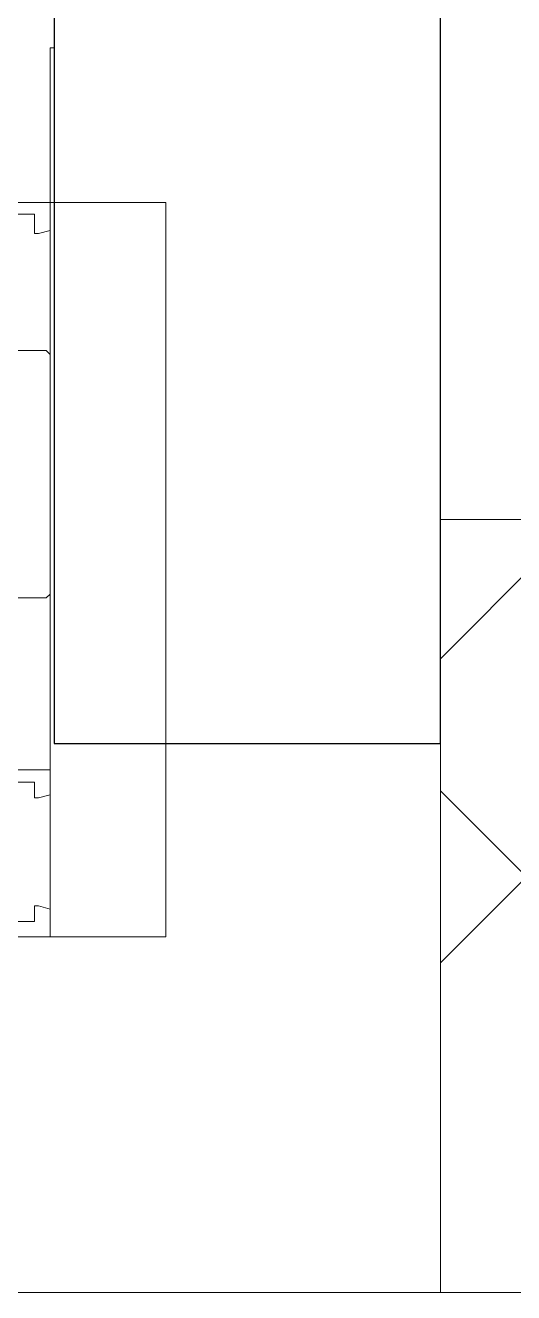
# Model space of a CAD drawing. Header units: metres. Extents: x 50 to 891, y -1294 to 247.
# Drawn here: x 302.702 to 303.018, y -1202.019 to -1201.199 of the extents above; entities that cross this region are included whole.
import ezdxf

# ---------------------------------------------------------------- set-up
doc = ezdxf.new("R2010")
doc.units = ezdxf.units.M
for name, color, linetype, lineweight in [('A-DOOR', 1, 'Continuous', 9), ('A-GLAZ-CWMG', 1, 'Continuous', 9), ('G-IMPT', 8, 'Continuous', 9)]:
    doc.layers.add(name, color=color, linetype=linetype, lineweight=lineweight)
doc.layers.add('ПЛАН', color=8, linetype='Continuous')

# ---------------------------------------------------------------- blocks, each defined once
blk = doc.blocks.new('Aluprof_MB-104-Passive-AERO_E_Alu_Door-Sgl-Inward-Opening_ENG_R-00290rfa - ДНМО 24х11 п-7406279--1В')
at = {"layer": 'A-DOOR'}
for p, q in [((-550, 100), (-565, 100)), ((-565, 100), (-565, 5)), ((-565, 100), (-550, 100)), ((-565, 75), (-565, 100)), ((-550, 5), (-550, 100)), ((-550, 100), (-550, 5)), ((-565, 5), (-550, 5))]:
    blk.add_line(p, q, dxfattribs=at)
at = {"layer": 'G-IMPT', "flags": 128}
for points in [[(-506, 100), (-550, 100), (-550, 96.4), (-548.5, 96), (-548, 96), (-548, 98), (-545, 98)], [(-545, 80), (-548, 80), (-548, 82), (-548.5, 82), (-550, 81.6), (-550, 78.4), (-545, 78.4)], [(-545, 6.5), (-548, 6.5), (-548, 9), (-548.5, 9), (-550, 8.6), (-550, 5), (-476, 5)]]:
    blk.add_lwpolyline(points, dxfattribs=at)
blk.add_lwpolyline([(-549.5, 24.15), (-545.5, 24.15), (-545, 24.65), (-545, 55.65), (-545.5, 56.15), (-549.5, 56.15), (-550, 55.65), (-550, 24.65)], close=True, dxfattribs=at)
blk = doc.blocks.new('Aluprof_MB-104-Passive-AERO_E_Alu_Door-Sgl-Inward-Opening_ENG_R-00290rfa - ДНМО 24х11 п-7406279--1Г')
at = {"layer": 'A-DOOR'}
for p, q in [((-550, 100), (-565, 100)), ((-565, 100), (-565, 5)), ((-565, 100), (-550, 100)), ((-565, 75), (-565, 100)), ((-550, 5), (-550, 100)), ((-550, 100), (-550, 5)), ((-565, 5), (-550, 5))]:
    blk.add_line(p, q, dxfattribs=at)
at = {"layer": 'G-IMPT', "flags": 128}
for points in [[(-506, 100), (-550, 100), (-550, 96.4), (-548.5, 96), (-548, 96), (-548, 98), (-545, 98)], [(-545, 80), (-548, 80), (-548, 82), (-548.5, 82), (-550, 81.6), (-550, 78.4), (-545, 78.4)], [(-545, 6.5), (-548, 6.5), (-548, 9), (-548.5, 9), (-550, 8.6), (-550, 5), (-476, 5)]]:
    blk.add_lwpolyline(points, dxfattribs=at)
blk.add_lwpolyline([(-549.5, 24.15), (-545.5, 24.15), (-545, 24.65), (-545, 55.65), (-545.5, 56.15), (-549.5, 56.15), (-550, 55.65), (-550, 24.65)], close=True, dxfattribs=at)

msp = doc.modelspace()

# ---------------------------------------------------------------- hatches: boundary and pattern name
at = {"layer": 'ПЛАН', "lineweight": 13}
h = msp.add_hatch(dxfattribs=at)
h.set_pattern_fill('FP_3', color=8, scale=0.005, angle=90, style=0, pattern_type=2)
h.set_pattern_definition([(140, (-1795.439, 1051.8707), (0.318779, 3.6436825), [0.381, -4.191]), (85, (-1795.439, 1051.8707), (-3.821138, -0.704858), [0.3048, -3.3528]), (190.451, (-1795.4123, 1052.1743), (-3.5023338, 2.93885), [0.3238, -3.5618]), (136.184, (-1796.455, 1051.8707), (0.840855, 5.421581), [0.5715, -6.2865]), (186.636, (-1796.385, 1052.3225), (-4.948549, 4.74805), [0.4857, -5.3427]), (81.184, (-1796.455, 1051.8707), (-4.948506, 4.748103), [0.4572, -5.0292]), (111, (-1796.201, 1052.3787), (2.0453028, 3.0322893), [0.381, -4.191]), (56, (-1796.201, 1052.3787), (-3.6837646, 1.2360417), [0.3048, -3.3528]), (161.451, (-1796.0305, 1052.6314), (-1.6384274, 4.2683413), [0.3238, -3.5618]), (127.5, (-1795.4389, 1051.8707), (-1.6911006, 0.06177347), [0.03353, -3.27863, 0.03353, -3.37007, -3.3655]), (127.5, (-1795.4389, 1051.8707), (-1.6911006, 0.06177347), [-6.71576, 0.03353, -3.33197]), (97.5, (-1795.4389, 1051.8707), (-2.0036106, 1.3363944), [0.03353, -1.90703, 0.03353, -3.20243, -1.2827]), (97.5, (-1795.4389, 1051.8707), (-2.0036106, 1.3363944), [-5.17652, 0.03353, -1.24917]), (57.5, (-1795.4389, 1050.7378), (0.1145767, 2.71181666), [0.03353, -1.23647, 0.03353, -9.18667]), (57.5, (-1795.4389, 1050.7378), (0.1145767, 2.71181666), [-1.30353, -3.92887, 0.03353, -5.22427]), (47.5, (-1795.439, 1050.2298), (-0.5085355, 2.9625848), [0.03353, -1.61747, 0.03353, -6.33171]), (47.5, (-1795.439, 1050.2298), (-0.5085355, 2.9625848), [-1.68453, -2.59791, 0.03353, -3.70027])])
h.paths.add_polyline_path([(303.0703, -1200.51891), (302.9703, -1200.51891), (302.9703, -1201.51891), (303.0703, -1201.51891)])
h.paths.add_polyline_path([(296.9703, -1201.51891), (296.9703, -1200.51891), (295.6706, -1200.51891), (295.6706, -1201.51891)])
h.paths.add_polyline_path([(289.6706, -1200.51891), (289.4703, -1200.51891), (289.4703, -1201.51891), (289.6706, -1201.51891)])
h = msp.add_hatch(dxfattribs=at)
h.set_pattern_fill('FP_4', color=8, scale=0.005, angle=90, style=0, pattern_type=2)
h.set_pattern_definition([(135, (-1795.4389, 1051.87066), (-0.53033009, -0.53033009), []), (225, (-1795.4389, 1051.87066), (0.53033009, -0.53033009), [])])
h.paths.add_polyline_path([(303.0703, -1202.01891), (303.0703, -1201.51891), (302.9703, -1201.51891), (302.9703, -1202.01891)])
h.paths.add_polyline_path([(296.9703, -1201.51891), (295.6706, -1201.51891), (295.6706, -1202.01891), (296.9703, -1202.01891)])
h.paths.add_polyline_path([(289.6706, -1201.51891), (289.4703, -1201.51891), (289.4703, -1202.01891), (289.6706, -1202.01891)])
h = msp.add_hatch(dxfattribs=at)
h.set_pattern_fill('FP_2', color=8, scale=0.005, style=0, pattern_type=2)
h.set_pattern_definition([(45, (467.42775, -1464.79405), (-0.53033, 0.53033), []), (135, (467.42775, -1464.79405), (-0.53033, -0.53033), [])])
h.paths.add_polyline_path([(295.6706, -1202.01891), (296.9703, -1202.01891), (296.9703, -1201.51891), (295.6706, -1201.51891)])
h.paths.add_polyline_path([(302.9703, -1202.01891), (303.0703, -1202.01891), (303.0703, -1201.51891), (302.9703, -1201.51891)])

# ---------------------------------------------------------------- linework, layer by layer
at = {"layer": 'A-GLAZ-CWMG', "color": 8, "lineweight": 25, "extrusion": (0, 0, -1)}
for p, q in [((302.7203, -1200.91382), (302.7203, -1201.66382)), ((302.7203, -1200.91382), (302.7203, -1201.66382)), ((302.9703, -1201.66382), (302.9703, -1200.91382)), ((302.9703, -1201.66382), (302.9703, -1200.91382)), ((302.7203, -1201.66382), (302.9703, -1201.66382)), ((302.7203, -1201.66382), (302.9703, -1201.66382))]:
    msp.add_line(p, q, dxfattribs=at)
at = {"layer": 'ПЛАН', "color": 8, "lineweight": 13}
for p, q in [((302.9703, -1200.51891), (302.9703, -1202.01891)), ((302.9703, -1200.51891), (302.9703, -1202.01891)), ((302.7203, -1201.21382), (302.71765, -1201.21382)), ((302.71765, -1201.21382), (302.71765, -1201.31382)), ((302.7203, -1201.21382), (302.71765, -1201.21382)), ((302.71765, -1201.21382), (302.71765, -1201.31382)), ((302.7203, -1201.31382), (302.7203, -1201.21382)), ((302.7203, -1201.31382), (302.7203, -1201.21382)), ((302.71765, -1201.31382), (302.7203, -1201.31382)), ((302.71765, -1201.31382), (302.7203, -1201.31382)), ((302.9703, -1201.51891), (303.0703, -1201.51891)), ((302.9703, -1201.51891), (303.0703, -1201.51891)), ((302.9703, -1202.01891), (296.9703, -1202.01891)), ((296.9703, -1202.01893), (302.9703, -1202.01893)), ((296.9703, -1202.01893), (302.9703, -1202.01893)), ((302.9703, -1202.01891), (306.89529, -1202.01891)), ((302.9703, -1202.01891), (306.89529, -1202.01891))]:
    msp.add_line(p, q, dxfattribs=at)

# ---------------------------------------------------------------- block references
at = {"layer": 'ПЛАН', "color": 8, "lineweight": 13, "xscale": 0.005, "yscale": 0.005, "zscale": 0.005}
for name, rotation in [('Aluprof_MB-104-Passive-AERO_E_Alu_Door-Sgl-Inward-Opening_ENG_R-00290rfa - ДНМО 24х11 п-7406279--1В', 180.0000115811491), ('Aluprof_MB-104-Passive-AERO_E_Alu_Door-Sgl-Inward-Opening_ENG_R-00290rfa - ДНМО 24х11 п-7406279--1Г', 179.9999999882222)]:
    msp.add_blockref(name, (299.96765, -1201.28882), dxfattribs=dict(at, rotation=rotation))

doc.saveas('drawing.dxf')
